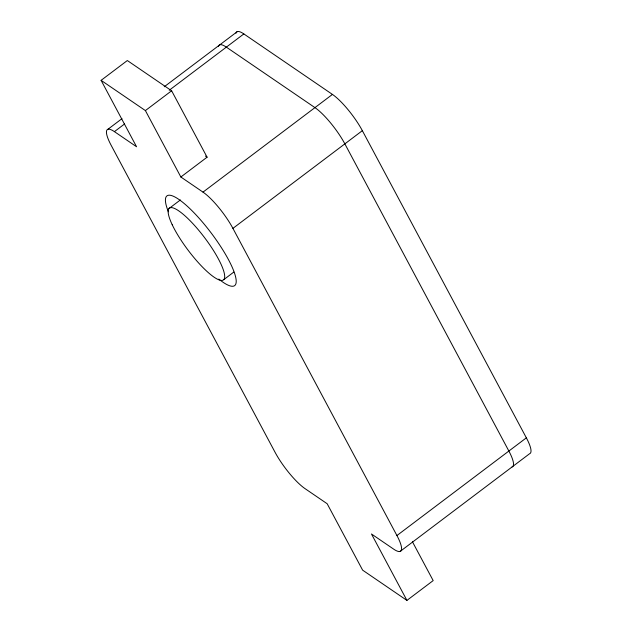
<?xml version="1.0" encoding="UTF-8"?>
<svg xmlns="http://www.w3.org/2000/svg" width="632" height="632" viewBox="0 0 632 632"><rect width="100%" height="100%" fill="white"/><g stroke="black" fill="none" stroke-linecap="round" stroke-linejoin="round"><path stroke-width="0.95" d="M101.096 80.343L127.332 60.538L171.627 90.779L207.091 157.194L180.855 177L145.392 110.584L101.096 80.343L136.559 146.758L114.416 131.638L124.591 123.951M107.89 129.299L121.984 118.666M164.249 86.758L237.324 31.6M169.21 90.273L243.849 33.931L332.44 94.421A33.78 7.782 53 0 1 362.349 130.666L526.361 437.842A33.78 7.782 53 0 1 529.577 453.737L400.143 551.436M145.392 110.584L171.627 90.779M168.965 208.56L180.373 199.949M180.855 177L203.006 192.12L332.44 94.421M412.443 541.782L433.173 580.595L406.929 600.4L371.466 533.985L393.618 549.105A33.78 7.782 53 0 0 396.928 535.541L232.916 228.365L362.349 130.666M223.933 279.526L233.816 272.068M396.928 535.541L526.361 437.842M205.479 156.096L207.091 157.194M406.929 600.4L362.634 570.159L327.171 503.743L305.027 488.623A33.78 7.782 53 0 1 275.118 452.378L111.098 145.202A33.78 7.782 53 0 1 114.416 131.638M235.997 33.212A33.78 7.782 53 0 1 243.849 33.931M218.506 46.413A33.78 7.782 53 0 1 226.359 47.139L314.949 107.622A33.78 7.782 53 0 1 344.859 143.867L508.871 451.043A33.78 7.782 53 0 1 512.086 466.937M203.006 192.12A33.78 7.782 53 0 1 232.916 228.365M168.396 211.791A56.201 12.948 53 0 1 185.326 204.484A56.201 12.948 53 0 1 232.015 266.822A56.201 12.948 53 0 1 218.791 279.075M172.212 224.731A44.943 10.357 53 0 0 221.24 280.434A44.943 10.357 53 0 0 195.896 226.975A44.943 10.357 53 0 0 172.212 224.731"/></g></svg>
